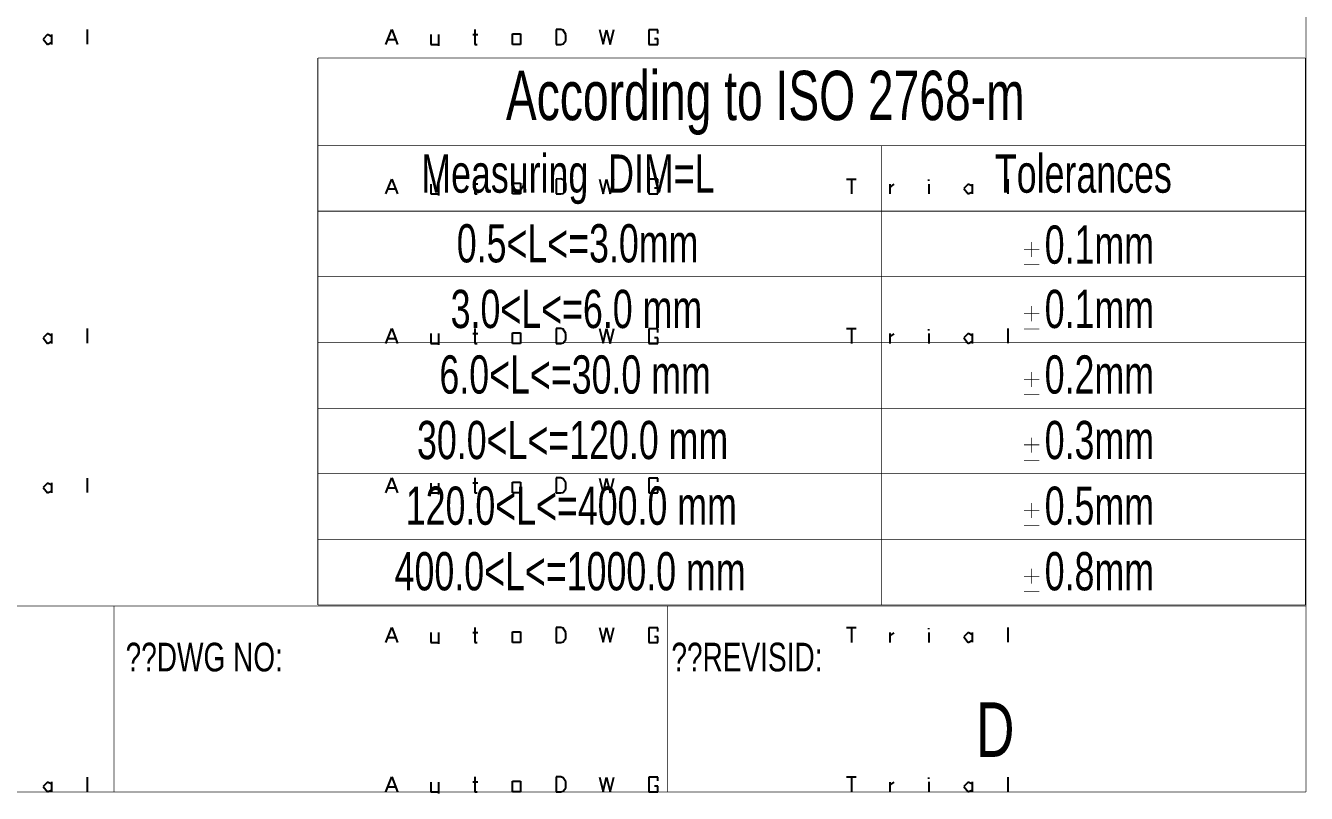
# Model space of a CAD drawing. Extents: x 5 to 426, y 3 to 277.
# Drawn here: x 309.1 to 426.3, y 2.8 to 73.1 of the extents above; entities that cross this region are included whole.
import ezdxf

# ---------------------------------------------------------------- set-up
doc = ezdxf.new("R2010")
doc.units = 0
doc.header["$MEASUREMENT"] = 0
for name, color, linetype in [('at_Entity', 7, 'Continuous'), ('at_Rect', 7, 'Continuous'), ('at_Solid', 7, 'Continuous'), ('at_Text', 7, 'Continuous')]:
    doc.layers.add(name, color=color, linetype=linetype)
doc.styles.add('Style0', font='arial.ttf', dxfattribs={"height": 0.2})

msp = doc.modelspace()

# ---------------------------------------------------------------- linework, layer by layer
at = {"color": 28}
for p, q in [((342.08, 57.67), (342.6, 59.03)), ((342.6, 59.03), (343.12, 57.67)), ((350.22, 59.03), (350.22, 57.67)), ((353.67, 58.64), (354.38, 58.64)), ((353.67, 57.67), (353.67, 58.64)), ((354.38, 58.64), (354.38, 57.67)), ((358.1, 59.04), (357.65, 59.03)), ((357.65, 59.03), (357.65, 57.67)), ((358.31, 58.96), (358.1, 59.04)), ((358.54, 58.58), (358.31, 58.96)), ((361.63, 59.03), (361.96, 57.68)), ((361.96, 57.68), (362.28, 59.02)), ((362.28, 59.02), (362.61, 57.67)), ((362.61, 57.67), (362.93, 59.03)), ((366.98, 59.01), (366.15, 59.01)), ((366.15, 59.01), (366.15, 57.67)), ((366.97, 58.67), (366.98, 59.01)), ((342.27, 58.12), (342.92, 58.12)), ((346.18, 58.57), (346.18, 57.67)), ((346.18, 57.67), (346.9, 57.67)), ((346.9, 58.57), (346.9, 57.53)), ((350.02, 58.58), (350.48, 58.58)), ((350.22, 57.67), (350.44, 57.67)), ((354.38, 57.67), (353.67, 57.67)), ((357.65, 57.67), (358.09, 57.67)), ((358.09, 57.67), (358.3, 57.72)), ((358.3, 57.72), (358.54, 58.04)), ((358.54, 58.04), (358.54, 58.58)), ((366.15, 57.67), (366.97, 57.67)), ((366.98, 58.18), (366.65, 58.18)), ((366.97, 57.67), (366.98, 58.18)), ((342.08, 16.61), (342.6, 17.98)), ((342.6, 17.98), (343.12, 16.61)), ((350.22, 17.98), (350.22, 16.61)), ((358.1, 17.99), (357.65, 17.98)), ((357.65, 17.98), (357.65, 16.61)), ((358.31, 17.91), (358.1, 17.99)), ((358.54, 17.53), (358.31, 17.91)), ((361.63, 17.98), (361.96, 16.63)), ((361.96, 16.63), (362.28, 17.97)), ((362.28, 17.97), (362.61, 16.62)), ((362.61, 16.62), (362.93, 17.98)), ((366.98, 17.96), (366.15, 17.96)), ((366.15, 17.96), (366.15, 16.61)), ((366.97, 17.62), (366.98, 17.96)), ((342.27, 17.07), (342.92, 17.07)), ((346.18, 17.52), (346.18, 16.61)), ((346.18, 16.61), (346.9, 16.61)), ((346.9, 17.52), (346.9, 16.48)), ((350.02, 17.52), (350.48, 17.52)), ((350.22, 16.61), (350.44, 16.61)), ((353.67, 17.58), (354.38, 17.58)), ((353.67, 16.61), (353.67, 17.58)), ((354.38, 16.61), (353.67, 16.61)), ((354.38, 17.58), (354.38, 16.61)), ((357.65, 16.61), (358.09, 16.61)), ((358.09, 16.61), (358.3, 16.67)), ((358.3, 16.67), (358.54, 16.99)), ((358.54, 16.99), (358.54, 17.53)), ((366.15, 16.61), (366.97, 16.61)), ((366.98, 17.13), (366.65, 17.13)), ((366.97, 16.61), (366.98, 17.13))]:
    msp.add_line(p, q, dxfattribs=at)
at = {"layer": 'at_Entity', "color": 28}
for p, q in [((314.72, 72.71), (314.72, 71.38)), ((311.09, 72.25), (310.68, 71.84)), ((310.68, 71.84), (311.08, 71.35)), ((311.08, 71.35), (311.47, 71.55)), ((311.47, 72.06), (311.09, 72.25)), ((311.46, 72.26), (311.46, 71.36)), ((384.24, 45.35), (385.14, 45.35)), ((384.69, 45.35), (384.69, 43.98)), ((388.2, 44.88), (388.2, 43.98)), ((388.21, 44.58), (388.6, 44.87)), ((391.79, 45.18), (391.79, 45.3)), ((391.79, 44.89), (391.79, 43.98)), ((395.39, 44.88), (394.98, 44.48)), ((395.77, 44.69), (395.39, 44.88)), ((395.76, 44.89), (395.76, 43.99)), ((399.03, 45.34), (399.02, 44.01)), ((394.98, 44.48), (395.38, 43.98)), ((395.38, 43.98), (395.77, 44.18)), ((311.09, 31.2), (310.68, 30.79)), ((310.68, 30.79), (311.08, 30.3)), ((311.08, 30.3), (311.47, 30.49)), ((311.47, 31.01), (311.09, 31.2)), ((311.46, 31.21), (311.46, 30.31)), ((314.72, 31.66), (314.72, 30.33)), ((384.24, 4.3), (385.14, 4.3)), ((384.69, 4.3), (384.69, 2.93)), ((388.2, 3.83), (388.2, 2.93)), ((388.21, 3.53), (388.6, 3.82)), ((391.79, 4.13), (391.79, 4.25)), ((391.79, 3.84), (391.79, 2.93)), ((395.39, 3.83), (394.98, 3.42)), ((395.77, 3.64), (395.39, 3.83)), ((395.76, 3.84), (395.76, 2.94)), ((399.03, 4.29), (399.02, 2.96)), ((394.98, 3.42), (395.38, 2.93)), ((395.38, 2.93), (395.77, 3.12))]:
    msp.add_line(p, q, dxfattribs=at)
at = {"layer": 'at_Entity', "color": 9}
for points in [[(426.32, 276.61, 0.0636, 0.0636, 0), (426.32, 2.93, 0.0636, 0.0636, 0)], [(4.8, 19.94, 0.0636, 0.0636, 0), (426.32, 19.94, 0.0636, 0.0636, 0)], [(317.17, 19.94, 0.0636, 0.0636, 0), (317.17, 2.93, 0.0636, 0.0636, 0)], [(367.83, 19.94, 0.0636, 0.0636, 0), (367.83, 2.93, 0.0636, 0.0636, 0)], [(426.32, 2.93, 0.0636, 0.0636, 0), (4.8, 2.93, 0.0636, 0.0636, 0)]]:
    msp.add_lwpolyline(points, format="xyseb", dxfattribs=at)
at = {"layer": 'at_Entity', "color": 0}
for points in [[(335.84, 70.11, 0.0636, 0.0636, 0), (335.84, 20.05, 0.0636, 0.0636, 0)], [(426.25, 70.11, 0.0636, 0.0636, 0), (335.84, 70.11, 0.0636, 0.0636, 0)], [(426.25, 20.05, 0.0636, 0.0636, 0), (426.25, 70.11, 0.0636, 0.0636, 0)], [(335.84, 62.09, 0.0636, 0.0636, 0), (426.25, 62.09, 0.0636, 0.0636, 0)], [(387.42, 62.09, 0.0636, 0.0636, 0), (387.42, 20.05, 0.0636, 0.0636, 0)], [(335.84, 56.09, 0.0636, 0.0636, 0), (426.25, 56.09, 0.0636, 0.0636, 0)], [(335.84, 50.09, 0.0636, 0.0636, 0), (426.25, 50.09, 0.0636, 0.0636, 0)], [(335.84, 44.05, 0.0636, 0.0636, 0), (426.25, 44.05, 0.0636, 0.0636, 0)], [(335.84, 38.05, 0.0636, 0.0636, 0), (426.25, 38.05, 0.0636, 0.0636, 0)], [(335.84, 32.05, 0.0636, 0.0636, 0), (426.25, 32.05, 0.0636, 0.0636, 0)], [(335.84, 26.05, 0.0636, 0.0636, 0), (426.25, 26.05, 0.0636, 0.0636, 0)], [(335.84, 20.05, 0.0636, 0.0636, 0), (426.25, 20.05, 0.0636, 0.0636, 0)]]:
    msp.add_lwpolyline(points, format="xyseb", dxfattribs=at)
at = {"layer": 'at_Entity', "color": 7}
for points in [[(401.18, 51.89, 0.0636, 0.0636, 0), (401.18, 53.27, 0.0636, 0.0636, 0)], [(400.48, 52.56, 0.0636, 0.0636, 0), (401.89, 52.56, 0.0636, 0.0636, 0)], [(400.48, 51.19, 0.0636, 0.0636, 0), (401.89, 51.19, 0.0636, 0.0636, 0)], [(401.18, 46, 0.0636, 0.0636, 0), (401.18, 47.41, 0.0636, 0.0636, 0)], [(400.48, 46.7, 0.0636, 0.0636, 0), (401.89, 46.7, 0.0636, 0.0636, 0)], [(400.48, 45.29, 0.0636, 0.0636, 0), (401.89, 45.29, 0.0636, 0.0636, 0)], [(401.18, 39.99, 0.0636, 0.0636, 0), (401.18, 41.37, 0.0636, 0.0636, 0)], [(400.48, 40.7, 0.0636, 0.0636, 0), (401.89, 40.7, 0.0636, 0.0636, 0)], [(400.48, 39.29, 0.0636, 0.0636, 0), (401.89, 39.29, 0.0636, 0.0636, 0)], [(401.18, 33.99, 0.0636, 0.0636, 0), (401.18, 35.37, 0.0636, 0.0636, 0)], [(400.48, 34.7, 0.0636, 0.0636, 0), (401.89, 34.7, 0.0636, 0.0636, 0)], [(400.48, 33.29, 0.0636, 0.0636, 0), (401.89, 33.29, 0.0636, 0.0636, 0)], [(401.18, 27.99, 0.0636, 0.0636, 0), (401.18, 29.37, 0.0636, 0.0636, 0)], [(400.48, 28.66, 0.0636, 0.0636, 0), (401.89, 28.66, 0.0636, 0.0636, 0)], [(400.48, 27.29, 0.0636, 0.0636, 0), (401.89, 27.29, 0.0636, 0.0636, 0)], [(400.48, 22.66, 0.0636, 0.0636, 0), (401.89, 22.66, 0.0636, 0.0636, 0)], [(401.18, 21.99, 0.0636, 0.0636, 0), (401.18, 23.37, 0.0636, 0.0636, 0)], [(400.48, 21.29, 0.0636, 0.0636, 0), (401.89, 21.29, 0.0636, 0.0636, 0)]]:
    msp.add_lwpolyline(points, format="xyseb", dxfattribs=at)
at = {"layer": 'at_Rect', "color": 28}
for p, q in [((384.24, 59.03), (385.14, 59.03)), ((384.69, 59.03), (384.69, 57.67)), ((391.79, 58.86), (391.79, 58.98)), ((399.03, 59.03), (399.02, 57.69)), ((388.2, 58.57), (388.2, 57.67)), ((388.21, 58.27), (388.6, 58.55)), ((391.79, 58.57), (391.79, 57.67)), ((395.39, 58.57), (394.98, 58.16)), ((394.98, 58.16), (395.38, 57.67)), ((395.38, 57.67), (395.77, 57.86)), ((395.77, 58.38), (395.39, 58.57)), ((395.76, 58.57), (395.76, 57.67)), ((311.09, 44.88), (310.68, 44.48)), ((311.47, 44.69), (311.09, 44.88)), ((311.46, 44.89), (311.46, 43.99)), ((314.72, 45.34), (314.72, 44.01)), ((310.68, 44.48), (311.08, 43.98)), ((311.08, 43.98), (311.47, 44.18)), ((384.24, 17.98), (385.14, 17.98)), ((384.69, 17.98), (384.69, 16.61)), ((391.79, 17.81), (391.79, 17.93)), ((399.03, 17.98), (399.02, 16.64)), ((388.2, 17.52), (388.2, 16.61)), ((388.21, 17.21), (388.6, 17.5)), ((391.79, 17.52), (391.79, 16.61)), ((395.39, 17.52), (394.98, 17.11)), ((394.98, 17.11), (395.38, 16.61)), ((395.38, 16.61), (395.77, 16.81)), ((395.77, 17.32), (395.39, 17.52)), ((395.76, 17.52), (395.76, 16.62)), ((311.09, 3.83), (310.68, 3.42)), ((311.47, 3.64), (311.09, 3.83)), ((311.46, 3.84), (311.46, 2.94)), ((314.72, 4.29), (314.72, 2.96)), ((310.68, 3.42), (311.08, 2.93)), ((311.08, 2.93), (311.47, 3.12))]:
    msp.add_line(p, q, dxfattribs=at)
at = {"layer": 'at_Solid', "color": 28}
for p, q in [((342.08, 71.35), (342.6, 72.72)), ((342.6, 72.72), (343.12, 71.35)), ((350.22, 72.72), (350.22, 71.35)), ((358.1, 72.72), (357.65, 72.72)), ((357.65, 72.72), (357.65, 71.35)), ((358.31, 72.65), (358.1, 72.72)), ((361.63, 72.71), (361.96, 71.37)), ((362.61, 71.35), (362.93, 72.71)), ((342.27, 71.81), (342.92, 71.81)), ((346.18, 72.25), (346.18, 71.35)), ((346.9, 72.25), (346.9, 71.21)), ((350.02, 72.26), (350.48, 72.26)), ((353.67, 72.32), (354.38, 72.32)), ((353.67, 71.35), (353.67, 72.32)), ((354.38, 72.32), (354.38, 71.35)), ((358.3, 71.41), (358.54, 71.72)), ((358.54, 72.27), (358.31, 72.65)), ((358.54, 71.72), (358.54, 72.27)), ((361.96, 71.37), (362.28, 72.7)), ((362.28, 72.7), (362.61, 71.35)), ((366.98, 72.7), (366.15, 72.7)), ((366.15, 72.7), (366.15, 71.35)), ((366.98, 71.86), (366.65, 71.86)), ((366.97, 72.35), (366.98, 72.7)), ((366.97, 71.35), (366.98, 71.86)), ((346.18, 71.35), (346.9, 71.35)), ((350.22, 71.35), (350.44, 71.35)), ((354.38, 71.35), (353.67, 71.35)), ((357.65, 71.35), (358.09, 71.35)), ((358.09, 71.35), (358.3, 71.41)), ((366.15, 71.35), (366.97, 71.35)), ((342.08, 30.3), (342.6, 31.67)), ((342.6, 31.67), (343.12, 30.3)), ((350.22, 31.67), (350.22, 30.3)), ((358.1, 31.67), (357.65, 31.67)), ((357.65, 31.67), (357.65, 30.3)), ((358.31, 31.6), (358.1, 31.67)), ((342.27, 30.75), (342.92, 30.75)), ((346.18, 31.2), (346.18, 30.3)), ((346.9, 31.2), (346.9, 30.16)), ((350.02, 31.21), (350.48, 31.21)), ((353.67, 31.27), (354.38, 31.27)), ((353.67, 30.3), (353.67, 31.27)), ((354.38, 31.27), (354.38, 30.3)), ((358.3, 30.35), (358.54, 30.67)), ((358.54, 31.21), (358.31, 31.6)), ((358.54, 30.67), (358.54, 31.21)), ((361.63, 31.66), (361.96, 30.32)), ((361.96, 30.32), (362.28, 31.65)), ((362.28, 31.65), (362.61, 30.3)), ((362.61, 30.3), (362.93, 31.66)), ((366.98, 31.65), (366.15, 31.65)), ((366.15, 31.65), (366.15, 30.3)), ((366.98, 30.81), (366.65, 30.81)), ((366.97, 31.3), (366.98, 31.65)), ((366.97, 30.3), (366.98, 30.81)), ((346.18, 30.3), (346.9, 30.3)), ((350.22, 30.3), (350.44, 30.3)), ((354.38, 30.3), (353.67, 30.3)), ((357.65, 30.3), (358.09, 30.3)), ((358.09, 30.3), (358.3, 30.35)), ((366.15, 30.3), (366.97, 30.3))]:
    msp.add_line(p, q, dxfattribs=at)
at = {"layer": 'at_Text', "color": 28}
for p, q in [((342.08, 43.98), (342.6, 45.35)), ((342.6, 45.35), (343.12, 43.98)), ((346.18, 44.89), (346.18, 43.98)), ((346.9, 44.89), (346.9, 43.85)), ((350.02, 44.89), (350.48, 44.89)), ((350.22, 45.35), (350.22, 43.98)), ((353.67, 44.95), (354.38, 44.95)), ((353.67, 43.98), (353.67, 44.95)), ((354.38, 44.95), (354.38, 43.98)), ((358.1, 45.36), (357.65, 45.35)), ((357.65, 45.35), (357.65, 43.98)), ((358.31, 45.28), (358.1, 45.36)), ((358.54, 44.9), (358.31, 45.28)), ((358.54, 44.35), (358.54, 44.9)), ((361.63, 45.34), (361.96, 44)), ((361.96, 44), (362.28, 45.34)), ((362.28, 45.34), (362.61, 43.98)), ((362.61, 43.98), (362.93, 45.34)), ((366.98, 45.33), (366.15, 45.33)), ((366.15, 45.33), (366.15, 43.98)), ((366.97, 44.98), (366.98, 45.33)), ((342.27, 44.44), (342.92, 44.44)), ((346.18, 43.98), (346.9, 43.98)), ((350.22, 43.98), (350.44, 43.98)), ((354.38, 43.98), (353.67, 43.98)), ((357.65, 43.98), (358.09, 43.98)), ((358.09, 43.98), (358.3, 44.04)), ((358.3, 44.04), (358.54, 44.35)), ((366.15, 43.98), (366.97, 43.98)), ((366.98, 44.5), (366.65, 44.5)), ((366.97, 43.98), (366.98, 44.5)), ((342.08, 2.93), (342.6, 4.3)), ((342.6, 4.3), (343.12, 2.93)), ((346.18, 3.83), (346.18, 2.93)), ((346.9, 3.83), (346.9, 2.79)), ((350.02, 3.84), (350.48, 3.84)), ((350.22, 4.3), (350.22, 2.93)), ((353.67, 3.9), (354.38, 3.9)), ((353.67, 2.93), (353.67, 3.9)), ((354.38, 3.9), (354.38, 2.93)), ((358.1, 4.3), (357.65, 4.3)), ((357.65, 4.3), (357.65, 2.93)), ((358.31, 4.23), (358.1, 4.3)), ((358.54, 3.85), (358.31, 4.23)), ((358.54, 3.3), (358.54, 3.85)), ((361.63, 4.29), (361.96, 2.95)), ((361.96, 2.95), (362.28, 4.28)), ((362.28, 4.28), (362.61, 2.93)), ((362.61, 2.93), (362.93, 4.29)), ((366.98, 4.28), (366.15, 4.28)), ((366.15, 4.28), (366.15, 2.93)), ((366.97, 3.93), (366.98, 4.28)), ((342.27, 3.39), (342.92, 3.39)), ((346.18, 2.93), (346.9, 2.93)), ((350.22, 2.93), (350.44, 2.93)), ((354.38, 2.93), (353.67, 2.93)), ((357.65, 2.93), (358.09, 2.93)), ((358.09, 2.93), (358.3, 2.99)), ((358.3, 2.99), (358.54, 3.3)), ((366.15, 2.93), (366.97, 2.93)), ((366.98, 3.44), (366.65, 3.44)), ((366.97, 2.93), (366.98, 3.44))]:
    msp.add_line(p, q, dxfattribs=at)

# ---------------------------------------------------------------- texts
at = {"layer": 'at_Text', "color": 0, "width": 0.7}
for s, height, p in [('According to ISO 2768-m', 4.5184, (353.06, 64.42)), ('Measuring  DIM=L', 3.4988, (345.31, 57.78)), ('Tolerances', 3.499, (397.83, 57.78)), ('0.5<L<=3.0mm', 3.4988, (348.56, 51.4)), ('0.1mm', 3.499, (402.39, 51.28)), ('3.0<L<=6.0 mm', 3.4988, (348, 45.39)), ('0.1mm', 3.499, (402.39, 45.39)), ('6.0<L<=30.0 mm', 3.4988, (346.97, 39.39)), ('0.2mm', 3.499, (402.39, 39.39)), ('30.0<L<=120.0 mm', 3.4988, (344.92, 33.39)), ('0.3mm', 3.499, (402.39, 33.39)), ('120.0<L<=400.0 mm', 3.4988, (343.89, 27.38)), ('0.5mm', 3.499, (402.39, 27.38)), ('400.0<L<=1000.0 mm', 3.4988, (342.87, 21.38)), ('0.8mm', 3.499, (402.39, 21.38))]:
    msp.add_text(s, height=height, rotation=0.0006, dxfattribs=at).set_placement(p)
at = {"layer": 'at_Text', "color": 0, "style": 'Style0', "width": 0.7}
for s, height, p in [('??DWG NO:', 2.624, (318.24, 13.96)), ('??REVISID:', 2.624, (368.21, 13.96)), ('D', 5, (396.09, 6.13))]:
    msp.add_text(s, height=height, rotation=0.0006, dxfattribs=at).set_placement(p)

doc.saveas('drawing.dxf')
